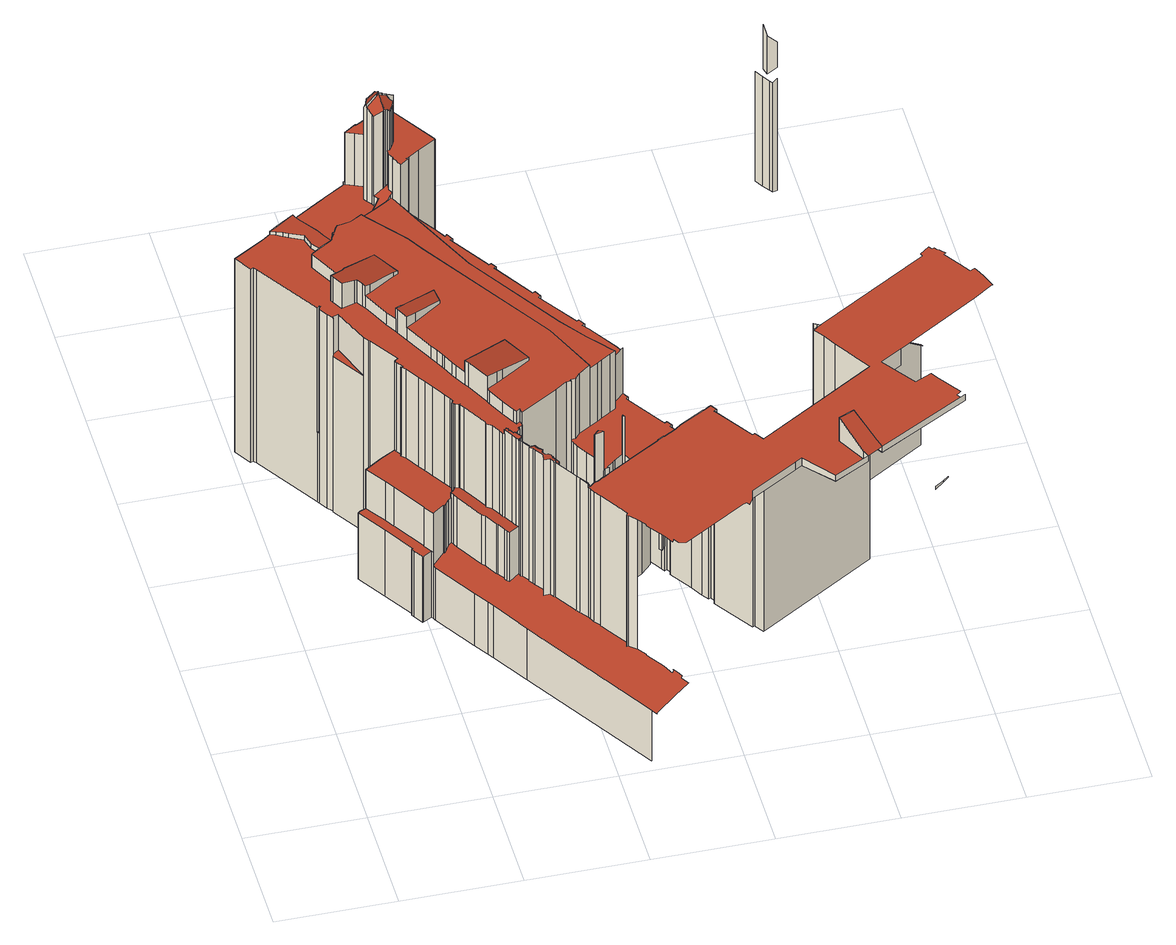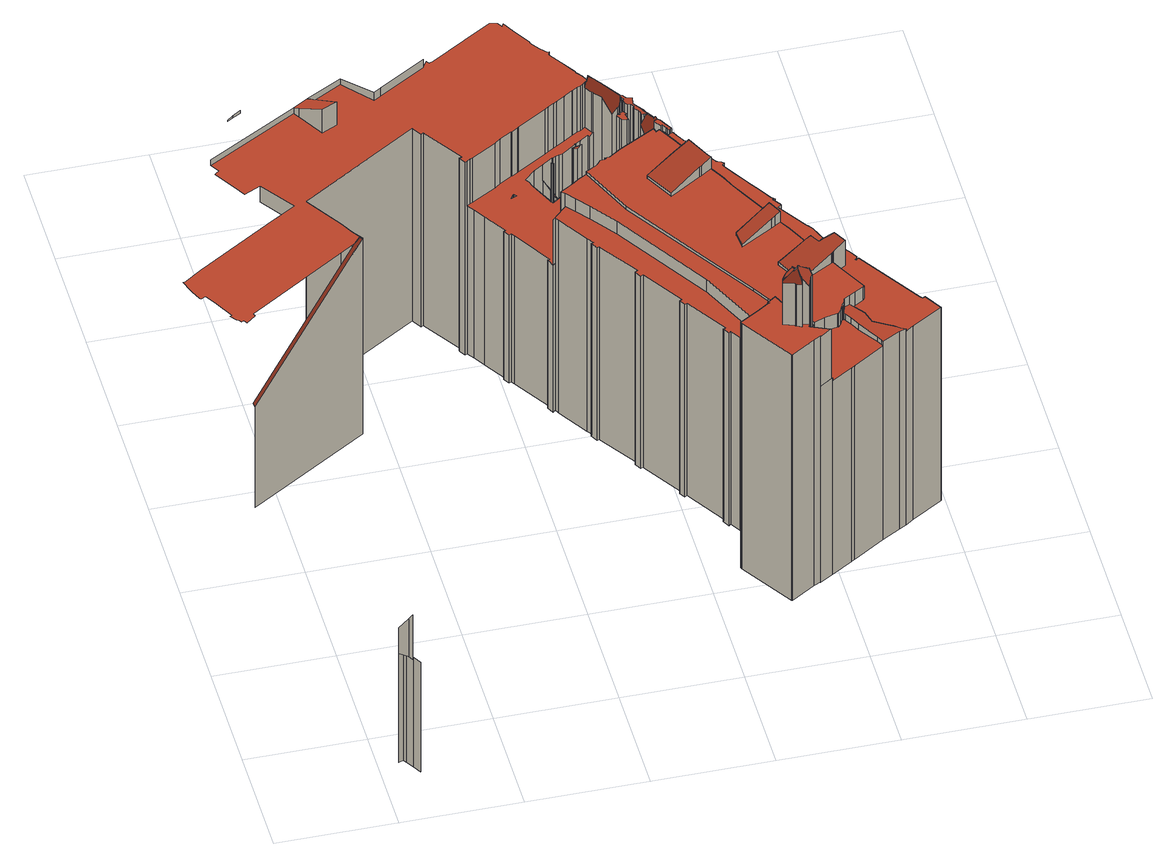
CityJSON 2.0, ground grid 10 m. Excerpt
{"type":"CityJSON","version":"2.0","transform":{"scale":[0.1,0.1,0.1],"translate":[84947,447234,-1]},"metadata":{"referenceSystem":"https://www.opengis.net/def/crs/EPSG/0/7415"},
"CityObjects":{
"building1":{"type":"Building","attributes":{"dak_type":"slanted","data_area":2468.48,"data_coverage":0.927,"geconstateerd":false,"gid":15713024,"h_dak_50p":19.46,"h_dak_70p":20.18,"h_dak_max":30.73,"h_dak_min":1.21,"h_maaiveld":-0.075,"kas_warenhuis":false,"lod11_replace":false,"ondergronds_type":"above ground","oorspronkelijkbouwjaar":1911,"pw_actueel":"yes","pw_bron":"ahn3","reconstructie_methode":"tudelft3d-geoflow","reconstruction_skipped":false,"rmse_lod12":5.55,"rmse_lod13":3,"rmse_lod22":0.747,"rn":1,"status":"Pand in gebruik","t_run":16947.8,"val3dity_codes_lod12":"[]","val3dity_codes_lod13":"[104]","val3dity_codes_lod22":"[104]"},"children":["building1-1"]},
"building1-1":{"type":"BuildingPart","attributes":{"+noise-buildingHabitants":4,"+noise-buildingAppartments":4},"parents":["building1"],"geometry":[{"type":"MultiSurface","lod":"2.2","boundaries":[[[0,1,2,3]],[[3,2,4,5]],[[5,4,6,7]],[[8,9,10,11]],[[11,10,12,13]],[[14,15,9,8]],[[16,17,1,0]],[[18,14,19,20]],[[7,6,21,22,23]],[[13,12,24,25]],[[26,27,28,29]],[[20,19,30,31]],[[32,33,30,19,14,8,11,13,25,26,29,34,35,36,37]],[[25,24,27,26]],[[38,39,15,14,18]],[[29,28,40,34]],[[34,40,41,35]],[[22,21,42,43]],[[22,43,44]],[[23,22,44,45,46]],[[47,43,42,48,49]],[[46,45,44,43,47]],[[31,30,33,50]],[[46,45,51,52]],[[53,54,45,46]],[[45,54,51]],[[35,41,55,36]],[[52,51,54,53]],[[49,48,56,57]],[[57,56,58,59,60]],[[60,59,61,62]],[[50,33,32,63]],[[63,32,37,64]],[[36,55,65,66,37]],[[62,61,67,68]],[[66,65,69,70]],[[71,72,17,16]],[[61,59,73,67]],[[59,58,74,73]],[[68,67,73,75]],[[64,37,66,76,77]],[[78,79,39,38]],[[80,81,82,83]],[[70,69,84,85]],[[75,73,74,86,87]],[[88,71,89,90]],[[91,92,72,71,88]],[[87,86,93,94]],[[83,82,95,96]],[[90,89,97,98]],[[94,93,99,100]],[[101,102,81,80]],[[103,78,104,105]],[[77,76,106,107]],[[108,109,110,111]],[[85,84,112,113]],[[98,97,114,115]],[[107,106,116,117]],[[100,99,79,78,103]],[[105,104,118,119]],[[119,118,120,121]],[[117,122,123,124,125,126,127,128,129,130,131,132,133,134,135,136,120,118,104,78,38,18,20,31,50,63,64,77,107]],[[96,95,137,138]],[[121,120,136,139]],[[111,110,140,141]],[[117,116,142,122]],[[113,112,143,144]],[[139,136,135,145]],[[146,147,109,108]],[[141,140,148,149]],[[150,149,148,102,101]],[[145,135,134,151]],[[122,142,152,123]],[[115,114,153,154]],[[155,156,149,150]],[[138,137,157,158]],[[159,160,161,92,91]],[[162,123,152,163,164]],[[144,143,165,166]],[[167,124,123,162]],[[151,134,133,168]],[[164,163,169,170]],[[158,157,171,172]],[[173,125,124,167]],[[154,153,174,175]],[[172,171,176,177,178]],[[168,133,132,179]],[[137,95,82,81,102,148,140,110,109,147,180,181,182,174,153,114,97,89,71,16,0,3,5,7,23,46,52,53,46,47,49,57,60,62,68,75,87,94,100,103,105,119,121,139,145,151,168,179,183,184,185,186,187,188,189,190,191,192,193,194,195,196,197,198,199,200,201,202,203,204,205,206,207,208,209,210,211,212,213,214,215,216,217,218,219,220,221,222,223,224,225,226,227,228,176,171,157]],[[175,174,182,229]],[[230,126,125,173]],[[186,128,127,187]],[[170,169,231,232]],[[233,234,180,147,146]],[[179,132,131,183]],[[185,129,128,186]],[[177,176,228,235]],[[88,90,98,115,154,175,229,236,234,237,238,239,240,241,242,243,244,245,159,91]],[[187,127,126,230,188]],[[178,177,246,247]],[[96,138,158,172,178,247,248,249,250,251,155,150,101,80,83]],[[229,182,181,236]],[[183,131,130,184]],[[184,130,129,185]],[[236,181,180,234]],[[188,230,252,189]],[[245,253,160,159]],[[244,254,253,245]],[[235,228,227,255]],[[189,252,256,190]],[[232,231,257,258]],[[190,256,259,191]],[[191,259,260,192]],[[261,255,227,226,262]],[[263,237,234,233]],[[258,257,264,265]],[[243,266,254,244]],[[262,226,225,267,268]],[[269,270,271,272,273,274,275,276,277,260,259,256,252,230,173,167,162,164,170,232,258,265,278,279,280,281,282]],[[283,284,255,261]],[[265,264,285,278]],[[192,260,277,193]],[[251,286,156,155]],[[278,285,287,279]],[[288,238,237,263]],[[267,225,224,289]],[[242,290,266,243]],[[279,287,291,280]],[[280,291,292,281]],[[193,277,276,194]],[[281,292,293,282]],[[194,276,275,195]],[[268,267,294,295]],[[241,296,290,242]],[[297,239,238,288]],[[298,299,284,283]],[[240,300,296,241]],[[289,224,223,301]],[[302,240,239,297]],[[303,304,300,240,302]],[[195,275,274,196]],[[301,223,222,305]],[[306,307,304,303]],[[305,222,221,308]],[[247,246,309,248]],[[196,274,273,197]],[[282,293,310,269]],[[308,221,220,311]],[[197,273,272,198]],[[312,313,307,306]],[[314,199,198,315]],[[311,220,219,316]],[[315,198,272,271,317]],[[318,200,199,314]],[[319,320,161,160]],[[166,165,321,322]],[[262,268,295,323,324,298,283,261]],[[316,219,218,325]],[[326,201,200,318]],[[317,271,270,327]],[[328,329,330,201,326]],[[331,332,329,328]],[[333,325,218,217,334]],[[335,336,313,312]],[[327,270,269,337]],[[201,330,338,202]],[[339,340,332,331]],[[341,338,330,329,332,340]],[[342,343,344,345,346,339,331,328,326,318,314,315,317,327,337,347]],[[337,269,310,348,349]],[[346,350,351,340,339]],[[340,351,352,341]],[[202,338,341,203]],[[353,354,336,335]],[[349,348,355,356]],[[337,357,358,347]],[[345,359,360,350,346]],[[347,358,361,342]],[[334,217,216,362,363]],[[203,341,352,364,365,366,204]],[[356,355,367,368,369]],[[366,365,364,360,359]],[[342,361,370,343]],[[368,367,371,372]],[[344,373,374,359,345]],[[373,375,370,361,358,357,337,349,356,369,368,376,377,378,379,380,381,382,383]],[[370,375,343]],[[372,371,384,385]],[[362,216,215,386]],[[204,366,365,387,205]],[[343,375,373,344]],[[388,389,325,333]],[[390,376,368]],[[250,391,286,251]],[[385,384,392,393]],[[394,377,376,390]],[[383,395,374,373]],[[396,397,365,366]],[[378,377,394]],[[386,215,214,398]],[[395,399,400,396,366,359,374]],[[393,392,401,402]],[[402,401,403,404]],[[405,379,378,394]],[[406,407,354,353]],[[408,387,365,397,409]],[[404,403,410,411]],[[382,412,413,395,383]],[[310,293,292,291,287,285,264,257,231,169,163,152,142,116,106,76,66,70,85,113,144,166,322,414,415,416,417,418,419,420,421,422,423,422,424,425,426,427,428,429,430,431,432,433,434,435,436,437,438,439,440,441,442,410,403,401,392,384,371,367,355,348]],[[380,379,405]],[[395,413,443,399]],[[444,381,380,405]],[[205,387,408,445,206]],[[446,447,448,381,444]],[[398,214,213,449]],[[450,451,447,446]],[[381,448,452,412,382]],[[453,454,451,450]],[[400,455,409,397,396]],[[393,402,404,411,456,457,458,459,460,461,462,463,464,465,466,467,468,469,453,450,446,444,405,394,390,368,372,385]],[[399,443,455,400]],[[363,362,470,471]],[[468,472,473,469]],[[467,474,472,468]],[[469,473,454,453]],[[295,294,475,323]],[[445,408,409,455]],[[206,445,476,207]],[[324,477,299,298]],[[249,478,391,250]],[[306,303,302,297,288,263,233,146,108,111,141,149,156,286,391,478,309,246,177,235,255,284,299,477,475,294,267,289,301,305,308,311,316,325,389,479,480,481,482,470,362,386,398,449,483,484,485,486,487,488,489,490,491,492,493,494,495,496,497,498,406,353,335,312]],[[248,309,478,249]],[[207,476,499,208]],[[411,410,442,500,456]],[[449,213,212,483]],[[501,502,452,448]],[[501,448,447,451,454,473,472,474,503,504,505,506,507]],[[508,479,389,388]],[[500,442,441,509]],[[466,510,503,474,467]],[[456,500,511,457]],[[506,512,513,507]],[[511,514,457]],[[208,499,515,209]],[[460,516,517,461]],[[459,518,516,460]],[[461,517,519,462]],[[457,514,520,458]],[[465,521,510,466]],[[507,513,522,502,501]],[[523,504,503,510]],[[458,520,524,518,459]],[[483,212,211,484]],[[464,525,521,465]],[[505,526,512,506]],[[462,519,527,528,463]],[[463,528,525,464]],[[528,527,529,530]],[[209,515,531,210]],[[532,533,524,520]],[[534,505,504,523]],[[502,522,535,536]],[[535,522,513,512,526,537,538]],[[484,211,210,485]],[[210,531,485]],[[509,441,440,539]],[[540,541,533,532]],[[541,542,543,533]],[[544,545,537,526,505,534]],[[536,535,538,546]],[[547,548,320,319]],[[549,546,538,537,545]],[[530,529,550,551]],[[551,552,553,554,555,556,544,534,523,510,521,525,528,530]],[[533,543,557,558]],[[557,543,542,559]],[[560,561,559,542,541,540]],[[508,388,333,334,363,471,562,563,564]],[[556,565,545,544]],[[471,470,482,562]],[[551,550,566,552]],[[539,440,439,567]],[[540,532,520,514,511,500,509,539,567,568,569,570,571,572,573,574,575,576,577,560]],[[558,557,559,561]],[[552,566,578,553]],[[498,579,580,407,406]],[[577,581,561,560]],[[555,582,565,556]],[[554,583,582,555]],[[553,578,584,583,554]],[[567,439,438,585,568]],[[253,254,266,290,296,300,304,307,313,336,354,407,580,586,587,588,589,590,591,592,593,594,595,596,597,598,599,600,601,547,319,160]],[[583,584,602,603]],[[576,604,605,581,577]],[[568,585,569]],[[585,438,437,606]],[[607,608,609,610,611,612,602,584,578,566,550,529,527,519,517,516,518,524,533,541,533,558,561,581,605,613,614,615,616,617]],[[569,585,571,570]],[[606,437,436,618]],[[575,619,604,576]],[[574,620,619,575]],[[621,572,571]],[[603,602,612,622]],[[497,623,579,498]],[[573,624,620,574]],[[618,436,435,625]],[[626,573,572,621]],[[323,475,477,324]],[[627,613,605,604]],[[628,629,546,549]],[[625,435,434,630]],[[631,586,580,579]],[[632,633,624,573,626]],[[634,614,613,627]],[[622,612,611,635]],[[601,636,548,547]],[[564,480,479,508]],[[637,638,633,632]],[[630,434,433,639]],[[635,611,610,640]],[[641,432,431,642]],[[643,644,638,637]],[[639,433,432,641]],[[645,615,614,634]],[[485,531,646,486]],[[608,647,648,609]],[[496,649,623,497]],[[607,650,647,608]],[[609,648,651,610]],[[652,587,586,631]],[[642,431,430,653]],[[640,610,651,654,655]],[[562,482,481,563]],[[617,656,650,607]],[[657,658,644,643]],[[615,659,660,616]],[[616,660,661,656,617]],[[662,663,664,665,666,667,668,646,531,515,499,476,445,455,443,413,412,452,502,536,546,629,669,670,671,672,673,674]],[[587,675,676,588]],[[677,661,660,659]],[[655,654,678,679]],[[680,601,600,681]],[[682,683,658,657]],[[684,685,677,659,615,645]],[[656,661,677,685]],[[655,679,686,687,688,689,690,691,628,549,545,565,582,583,603,622,635,640]],[[692,681,600,599,693]],[[694,695,685,684]],[[691,669,629,628]],[[696,697,695,694]],[[495,698,649,496]],[[680,681,699]],[[700,701,675,587,652]],[[702,703,683,682]],[[699,704,636,601,680]],[[705,594,593,706,707]],[[708,589,588]],[[709,595,594,705]],[[710,699,681,692]],[[706,593,592,711]],[[711,592,591,712,713]],[[714,596,595,709]],[[651,648,647,650,656,685,695,697,715,716,717,718,719,678,654]],[[563,481,480,564]],[[712,591,590,720]],[[720,590,589,708]],[[707,706,721,722]],[[693,599,598,723]],[[724,715,697,696]],[[679,678,719,686]],[[713,712,725,726]],[[727,728,597,596,714]],[[729,730,731,732,733,734,725,712,720,708,588,676,675,701,735,736,737,738]],[[735,701,700]],[[739,740,704,699,710]],[[741,742,703,702]],[[743,744,721,706,711,713,726,745,746]],[[722,747,748,749,750,751,752,727,714,709,705,707]],[[723,598,597,728]],[[752,753,728,727]],[[722,721,744,747]],[[737,736,754,738]],[[726,725,734,745]],[[745,755,746]],[[755,745,734,733,756]],[[757,758,740,739]],[[690,670,669,691]],[[747,744,743,759,748]],[[756,733,732,760]],[[761,743,746]],[[748,759,762,749]],[[749,762,763,750]],[[738,754,764,729]],[[751,765,766,753,752]],[[486,646,668,487]],[[750,763,765,751]],[[767,730,729,768]],[[759,743,761,769,770]],[[760,732,731,771,772]],[[771,731,730,767]],[[773,774,766,765]],[[775,776,742,741]],[[768,729,764,777,778]],[[778,777,779,780]],[[780,779,781,782]],[[783,716,715,724]],[[772,771,784,785]],[[786,787,774,773]],[[770,769,788,789]],[[790,791,792,781]],[[716,793,794,717]],[[795,796,797,788,769,761,746,755,756,760,772,785,798,799,800]],[[717,794,718]],[[765,763,762,759,770,789,801,802,803,804,805,786,773]],[[806,807,793,716,783]],[[785,784,808,798]],[[789,788,797,801]],[[686,719,809,687]],[[805,810,787,786]],[[782,781,792,811,812]],[[813,814,776,775]],[[804,815,810,805]],[[494,816,698,495]],[[798,808,817,799]],[[796,818,819,797]],[[808,784,771,767,768,778,780,782,812,820,821,822,823,824,825,826,827,757,739,710,692,693,723,728,753,766,774,787,810,815,828,829,819,818,830,831,817]],[[832,671,670,690,833]],[[834,835,807,806]],[[487,668,667,836,488]],[[837,838,791,790]],[[801,797,819,829,802]],[[687,809,839,688]],[[795,830,818,796]],[[799,817,831,800]],[[488,836,840,489]],[[803,828,815,804]],[[718,794,793,807,835,841,842,843,844,845,839,809,719]],[[846,841,835,834]],[[836,667,666,847]],[[489,840,848,490]],[[812,811,849,850,820]],[[800,831,830,795]],[[851,852,814,813]],[[833,690,689,853,854]],[[847,666,665,855]],[[820,850,856,821]],[[833,854,857,832]],[[652,631,579,623,649,698,816,858,859,860,861,862,863,864,865,866,837,790,781,779,777,764,754,736,735,700]],[[845,867,868,839]],[[490,848,869,491]],[[855,665,664,870]],[[857,871,672,671,832]],[[688,839,868,872,689]],[[802,829,828,803]],[[827,873,758,757]],[[874,674,673,875]],[[854,853,871,857]],[[875,673,672,871]],[[689,872,853]],[[876,877,849,811]],[[853,872,878,879]],[[844,880,867,845]],[[870,664,663,881]],[[882,662,674,874]],[[883,842,841,846]],[[491,869,884,492]],[[821,856,885,822]],[[881,663,662,882]],[[879,878,886,887,888]],[[843,889,880,844]],[[888,887,890,891]],[[892,893,877,876]],[[842,894,889,843]],[[887,886,895,896]],[[891,890,897,898]],[[899,900,893,892]],[[901,897,890,887,896,902]],[[903,904,905,906]],[[906,905,900,899]],[[895,886,878,872,868,867,880,889,894,907,908,909,910,911,912,913,914]],[[915,907,894,842,883]],[[881,882,874,875,871,853,879,888,891,898,916,917,918,919,920,921,922,915,883,846,834,806,783,724,696,694,684,645,634,627,604,619,620,624,633,638,644,658,683,703,742,776,814,852,923,924,925,926,927,928,929,930,931,932,933,934,935,936,937,938,939,940,941,942,943,944,945,946,947,948,884,869,848,840,836,847,855,870],[949,950,951,952]],[[896,895,914,902]],[[826,953,873,827]],[[866,954,838,837]],[[898,897,901,916]],[[955,923,852,851]],[[492,884,948,858,493]],[[902,914,913,901]],[[956,957,904,903]],[[493,858,816,494]],[[916,901,913,912,917]],[[822,885,958,823]],[[825,959,953,826]],[[960,961,957,956]],[[858,948,947,859]],[[922,908,907,915]],[[962,918,917,963]],[[964,965,966,967]],[[963,917,912,911,919,968]],[[967,966,961,960]],[[963,968,962]],[[968,919,918,962]],[[919,911,910,920]],[[823,958,969,824]],[[824,969,959,825]],[[970,971,965,964]],[[920,910,909,921]],[[921,909,908,922]],[[859,947,946,860]],[[972,973,974,975,976,977,978,979,980,981,970,964,967,960,956,903,906,899,892,876,811,792,791,838,954,982,983,984,985,986]],[[987,924,923,955]],[[865,982,954,866]],[[988,925,924,987]],[[981,989,971,970]],[[860,946,945,861]],[[990,926,925,988]],[[979,991,992,980]],[[980,992,989,981]],[[864,983,982,865]],[[978,993,991,979]],[[994,927,926,990]],[[863,984,983,864]],[[861,945,944,862]],[[952,995,996,949]],[[862,944,943,984,863]],[[984,943,942,985]],[[951,997,995,952]],[[998,996,995,997]],[[949,996,998,950]],[[977,999,993,978]],[[950,998,997,951]],[[974,1000,1001,975]],[[975,1001,1002,976]],[[976,1002,999,977]],[[1003,928,927,994]],[[973,1004,1000,974]],[[985,942,941,986]],[[972,1005,1004,973]],[[986,941,1006,1005,972]],[[939,1007,1008,940]],[[940,1008,1006,941]],[[938,1009,1007,939]],[[1010,929,928,1003]],[[937,1011,1009,938]],[[936,1012,1011,937]],[[934,1013,1014,935]],[[935,1014,1012,936]],[[933,1015,1013,934]],[[1016,930,929,1010]],[[932,1017,1015,933]],[[1018,1019,1020,1021]],[[1022,931,930,1016]],[[931,1023,1017,932]],[[1024,1025,1023,931,1022]],[[1026,1027,1028,1029]],[[1030,1031,1025,1024]],[[1029,1028,1031,1030]],[[1032,1033,1027,1026]],[[1034,1035,1033,1032]],[[1036,1037,1035,1034]],[[1038,1039,1019,1018]],[[632,626,621,571,585,606,618,625,630,639,641,642,653,1040,1041,1042,1043,1044,1045,1046,1047,1048,1049,1050,1051,1052,1053,1054,1020,1019,1039,1055,1056,1057,1058,1059,1060,1061,1062,1063,1064,1065,1066,1067,1068,1069,1070,1071,1072,1073,1074,1075,1076,1077,1078,1079,1080,1081,1082,1083,1084,1085,1086,1087,1088,1089,1090,1091,1092,1093,1094,1095,1036,1034,1032,1026,1029,1030,1024,1022,1016,1010,1003,994,990,988,987,955,851,813,775,741,702,682,657,643,637]],[[1096,1055,1039,1038]],[[1097,1056,1055,1096]],[[1098,1058,1057,1099]],[[1099,1057,1056,1097]],[[1100,1059,1058,1098]],[[1095,1101,1037,1036]],[[1098,1099,1097,1102,1103,1100]],[[1103,1060,1059,1100]],[[1102,1061,1060,1103]],[[1104,1105,1106,1107]],[[1091,1108,1109,1092]],[[1090,1110,1108,1091]],[[1111,1112,1110,1090,1113]],[[1092,1109,1114,1093]],[[1113,1090,1089]],[[1115,1116,1105,1104]],[[1093,1114,1117,1094]],[[1118,1062,1061,1102]],[[1094,1117,1101,1095]],[[1068,1119,1120,1069]],[[1069,1120,1121,1070]],[[1122,1123,1111,1113,1089]],[[1123,1124,1112,1111]],[[1125,1126,1127,1128]],[[1128,1127,1129,1130]],[[1130,1129,1131,1132]],[[1133,1134,1135,1136]],[[1137,1134,1133]],[[1132,1131,1138,1139]],[[1136,1135,1140,1141]]],"semantics":{"surfaces":[{"type":"WallSurface","on_footprint_edge":true},{"type":"WallSurface","on_footprint_edge":false},{"type":"RoofSurface"}],"values":[0,0,0,0,0,0,0,1,0,0,0,1,2,0,0,0,0,0,2,1,0,1,1,1,1,2,0,1,0,0,1,1,1,0,1,0,0,2,0,1,1,0,1,0,0,1,0,0,1,1,0,1,1,1,1,0,1,1,0,1,1,2,1,1,1,1,0,1,1,1,1,1,1,1,1,1,0,1,0,1,1,1,1,1,1,1,1,2,1,1,1,1,1,1,1,1,2,1,1,2,1,1,1,1,1,1,1,1,1,1,1,1,1,1,1,1,1,2,1,1,1,1,1,1,1,1,1,1,1,1,1,1,1,1,1,1,1,1,1,1,1,1,1,1,1,1,1,1,1,1,1,1,1,0,0,2,1,1,1,1,1,1,1,1,1,1,2,2,1,0,0,1,1,1,1,0,1,1,0,1,0,1,1,1,2,1,1,1,1,1,1,1,1,1,1,1,1,1,1,2,1,1,1,1,2,1,1,2,1,1,1,1,1,1,1,1,1,1,2,1,1,1,1,1,1,1,1,1,1,2,1,1,1,1,1,2,1,1,1,1,1,1,1,1,1,1,1,1,1,1,1,1,1,1,1,1,1,1,1,1,1,2,1,1,1,1,1,1,1,0,1,1,2,1,2,1,2,1,1,1,1,2,1,1,1,1,1,1,1,1,2,1,1,1,1,2,1,1,1,1,1,1,1,1,1,1,1,1,1,1,1,1,1,1,0,1,1,1,1,1,1,1,1,1,1,1,1,1,1,1,1,1,1,1,1,1,2,1,2,1,1,1,1,1,2,1,1,1,1,1,2,1,1,0,1,1,1,1,1,1,1,2,1,1,1,1,1,1,1,1,1,2,1,0,1,2,2,1,1,1,1,1,1,1,0,1,1,1,1,1,1,1,1,1,1,1,1,1,1,1,1,1,1,1,1,1,1,1,1,1,2,1,2,1,1,1,1,1,1,1,1,1,1,1,2,1,1,1,1,1,1,1,1,1,1,2,1,1,1,0,1,1,1,1,0,2,2,1,1,1,1,1,1,0,1,1,1,1,0,1,1,1,1,1,1,0,1,1,1,1,0,1,1,1,0,2,0,0,2,1,2,1,0,1,1,1,1,1,0,1,1,0,0,0,1,1,1,0,1,0,2,1,1,0,0,0,1,1,1,2,1,1,1,0,1,1,0,0,1,0,1,1,1,1,1,1,1,2,1,0,1,0,0,0,1,0,1,0,0,0,0,0,1,0,0,0,0,0,1,0,1,1,0,0,0,0,0,0,0,0,1,2,1,1,1,1,1,0,2,1,1,1,0,0,0,0,1,1,0,1,0,1,1,2,0,0,0,0,1,1,0,1]}}]}
},
"vertices":[
[3,437,209],[3,437,9],[12,422,9],[12,422,209],[14,423,9],[14,423,209],[16,421,9],[16,421,209],[62,273,77],[62,273,9],[60,271,9],[60,271,77],[75,247,9],[75,247,77],[67,275,77],[67,275,9],[29,453,209],[29,453,9],[67,275,117],[78,258,77],[78,258,117],[51,366,9],[51,366,81],[51,366,209],[91,221,9],[91,221,77],[90,220,77],[90,220,9],[91,218,9],[91,218,77],[83,250,77],[83,250,117],[100,221,77],[100,222,77],[96,210,77],[97,210,77],[104,214,77],[105,213,77],[82,285,117],[82,285,9],[96,210,9],[97,210,9],[52,364,9],[52,364,81],[53,367,81],[53,367,82],[53,367,209],[52,364,209],[56,357,9],[56,357,209],[100,222,117],[53,368,82],[53,368,209],[54,367,209],[54,367,82],[104,214,9],[60,352,9],[60,352,209],[60,351,9],[60,351,170],[60,351,209],[60,353,170],[60,353,209],[100,221,117],[105,213,117],[105,213,9],[105,213,63],[65,355,172],[65,355,209],[106,210,9],[106,210,63],[36,458,209],[36,458,9],[77,324,170],[77,324,9],[77,324,209],[115,220,68],[115,220,117],[94,292,117],[94,292,9],[63,372,235],[63,372,209],[64,370,209],[64,370,235],[128,174,9],[128,174,63],[80,320,9],[80,320,209],[36,458,212],[40,456,209],[40,456,212],[42,461,213],[42,461,9],[81,319,9],[81,319,209],[69,361,209],[69,361,235],[45,453,209],[45,453,213],[97,294,9],[97,294,209],[74,379,232],[74,379,209],[94,292,209],[95,290,117],[95,290,209],[116,220,68],[116,220,117],[59,414,222],[59,414,209],[58,413,209],[58,413,222],[136,162,9],[136,162,63],[49,451,209],[49,451,213],[117,221,68],[117,221,117],[99,284,117],[99,284,209],[97,284,117],[97,284,209],[120,225,117],[123,227,117],[123,228,117],[125,229,117],[127,232,117],[126,233,117],[125,234,117],[127,236,117],[126,238,117],[125,240,117],[122,245,117],[115,256,117],[111,263,117],[107,269,117],[100,281,117],[80,364,209],[80,364,233],[100,281,209],[71,388,209],[71,388,222],[120,225,70],[139,157,9],[139,157,63],[107,269,209],[67,419,223],[67,419,209],[75,380,209],[75,380,222],[75,380,232],[111,263,209],[123,227,71],[60,445,209],[60,445,214],[76,381,232],[76,381,222],[82,365,209],[82,365,232],[57,470,214],[57,470,209],[57,470,9],[123,227,122],[124,225,71],[124,225,122],[158,126,9],[158,126,62],[123,228,122],[115,256,209],[126,221,71],[126,221,122],[85,360,209],[85,360,232],[125,229,122],[63,434,209],[63,434,214],[87,357,209],[87,357,222],[87,357,232],[122,245,209],[72,422,209],[70,425,209],[69,426,209],[125,240,209],[126,238,209],[127,236,209],[125,234,209],[126,233,209],[127,232,209],[130,231,209],[131,231,209],[131,230,209],[133,227,209],[145,206,209],[145,204,209],[149,201,209],[153,194,209],[155,190,209],[156,189,209],[156,190,209],[157,190,209],[158,191,209],[159,192,209],[162,187,209],[163,186,209],[166,189,209],[169,192,209],[168,193,209],[169,194,209],[171,195,209],[172,196,209],[171,200,209],[168,198,209],[166,201,209],[160,212,209],[153,226,209],[152,229,209],[142,249,209],[140,252,209],[135,261,209],[133,265,209],[129,274,209],[128,276,209],[125,282,209],[122,288,209],[109,313,209],[104,323,209],[103,325,209],[98,334,209],[69,426,214],[127,232,123],[140,197,71],[140,197,122],[72,422,223],[72,422,214],[98,334,222],[70,425,214],[77,425,215],[78,428,215],[80,431,215],[79,432,215],[78,434,215],[75,439,215],[71,447,215],[60,464,214],[58,468,214],[91,359,222],[91,359,231],[113,372,227],[117,374,226],[104,398,225],[100,395,226],[130,231,123],[58,468,209],[60,464,209],[103,325,222],[131,231,123],[142,195,71],[142,195,122],[131,230,123],[133,227,123],[103,325,233],[104,323,233],[77,425,223],[148,184,71],[148,184,122],[71,447,209],[109,313,222],[109,313,233],[164,176,123],[162,178,123],[160,182,123],[156,189,123],[155,190,123],[153,194,123],[149,201,123],[145,204,123],[145,206,123],[149,183,122],[153,177,122],[153,176,122],[154,174,122],[156,172,122],[108,328,232],[108,328,222],[149,183,71],[100,395,223],[153,177,71],[78,428,223],[122,288,222],[75,439,209],[153,176,71],[154,174,71],[156,172,71],[117,318,222],[117,318,231],[78,434,209],[80,431,223],[111,330,231],[111,330,222],[79,432,209],[125,282,222],[79,432,223],[80,433,223],[80,433,209],[128,276,222],[81,433,223],[81,433,209],[129,274,222],[113,372,223],[164,176,74],[133,265,222],[83,437,223],[83,437,209],[156,190,213],[156,189,213],[135,261,222],[160,182,213],[157,190,213],[84,487,209],[84,487,9],[229,11,9],[229,11,61],[140,333,226],[139,347,225],[140,252,222],[158,191,213],[162,178,213],[159,190,213],[159,190,124],[158,191,124],[159,188,213],[159,188,124],[140,252,234],[142,249,234],[85,440,223],[85,440,209],[164,176,213],[159,192,124],[160,188,213],[160,188,124],[162,187,124],[166,177,213],[167,178,213],[167,179,213],[163,185,213],[162,184,213],[165,177,213],[165,173,74],[165,173,213],[162,184,9],[160,188,9],[162,187,9],[86,440,223],[86,440,209],[166,173,74],[166,173,213],[164,176,212],[165,177,209],[163,185,170],[163,185,9],[166,177,207],[152,229,222],[152,229,235],[163,186,9],[163,186,80],[163,186,170],[170,167,74],[170,167,212],[170,167,213],[167,178,204],[170,166,74],[170,166,212],[167,179,203],[167,179,170],[167,178,203],[171,167,210],[172,167,209],[172,167,208],[174,167,204],[174,167,203],[175,167,202],[172,179,192],[169,179,198],[172,163,74],[172,163,213],[153,226,222],[166,189,80],[149,258,232],[149,258,222],[171,167,212],[104,398,223],[173,161,74],[173,161,213],[172,167,212],[169,179,170],[170,183,170],[170,183,80],[160,212,222],[172,180,170],[171,182,170],[178,154,74],[178,154,213],[177,148,73],[177,148,213],[174,167,212],[97,442,223],[97,442,209],[169,192,79],[171,182,80],[182,147,74],[182,147,214],[172,179,116],[169,179,116],[232,6,61],[232,7,61],[233,7,62],[249,16,68],[261,22,73],[258,27,73],[257,29,73],[258,30,74],[256,34,74],[255,34,74],[253,39,74],[253,38,74],[252,36,73],[247,45,74],[237,60,74],[237,62,74],[232,69,74],[226,75,73],[225,75,73],[226,78,74],[211,102,74],[211,103,74],[207,108,74],[205,112,74],[204,114,74],[199,121,74],[197,124,74],[185,143,74],[184,144,74],[172,180,116],[175,167,212],[169,192,116],[175,165,213],[175,165,170],[175,167,170],[166,201,222],[176,164,213],[176,164,170],[175,167,116],[176,163,213],[176,163,170],[171,182,116],[184,144,214],[185,144,214],[186,145,214],[185,146,214],[185,147,214],[184,147,214],[184,149,214],[185,149,214],[184,151,213],[184,152,213],[182,154,213],[180,154,213],[178,157,213],[179,160,213],[161,234,222],[161,234,233],[178,157,170],[179,160,170],[180,154,170],[140,333,223],[168,193,116],[139,347,223],[117,374,223],[151,259,222],[178,277,223],[191,252,223],[166,237,222],[168,198,222],[171,200,222],[172,196,222],[203,214,223],[213,221,223],[217,221,223],[216,222,223],[217,223,223],[221,223,223],[225,228,223],[235,234,224],[215,281,224],[142,397,224],[134,411,224],[108,444,224],[106,447,224],[169,194,116],[184,144,213],[179,166,170],[179,166,116],[182,154,170],[184,154,170],[183,161,170],[179,162,170],[179,165,170],[151,259,232],[185,143,213],[182,154,203],[185,144,212],[179,162,36],[179,165,36],[185,144,211],[171,195,116],[185,147,124],[184,147,124],[185,146,124],[184,149,124],[186,145,209],[184,152,203],[179,166,36],[184,154,203],[186,145,124],[184,151,203],[183,161,36],[185,149,124],[185,149,203],[185,150,124],[185,150,203],[172,196,116],[187,146,205],[187,146,124],[183,161,203],[180,172,35],[180,172,116],[184,160,36],[182,166,36],[197,124,213],[188,146,204],[188,146,123],[188,146,79],[187,146,80],[184,160,203],[184,160,132],[182,166,116],[87,489,209],[87,489,9],[182,166,131],[189,152,124],[189,152,203],[188,153,203],[190,153,203],[191,154,203],[189,157,203],[188,159,203],[191,148,80],[191,148,123],[192,145,80],[192,145,197],[192,145,123],[166,237,232],[191,252,226],[178,277,226],[188,159,133],[188,153,124],[199,121,213],[204,114,213],[204,114,212],[205,115,210],[205,115,208],[206,115,207],[207,116,203],[203,123,203],[202,123,203],[202,124,203],[197,131,204],[190,153,124],[106,447,221],[106,447,209],[197,131,120],[189,157,133],[191,154,134],[191,154,124],[204,114,208],[110,449,209],[119,454,209],[116,460,209],[125,467,209],[124,468,209],[122,471,209],[121,473,209],[118,477,209],[116,480,209],[118,483,209],[119,485,209],[121,491,209],[122,493,209],[113,497,209],[106,500,209],[105,500,209],[191,153,124],[191,153,134],[202,124,162],[202,124,118],[205,112,208],[207,141,120],[206,143,120],[205,146,121],[204,152,122],[199,153,123],[198,153,123],[206,128,118],[207,126,118],[214,131,118],[212,134,118],[213,136,118],[207,108,208],[202,123,162],[203,123,162],[206,115,208],[198,153,134],[108,444,221],[207,116,162],[211,103,208],[207,116,208],[206,128,162],[200,171,131],[200,171,116],[211,102,208],[110,449,221],[209,118,208],[209,118,162],[207,126,162],[199,153,134],[105,500,9],[211,119,208],[211,119,162],[226,78,208],[204,152,135],[225,75,208],[226,75,208],[214,120,208],[214,120,162],[214,131,162],[203,214,116],[206,143,117],[205,146,117],[134,411,221],[207,141,117],[204,152,116],[119,454,221],[232,69,208],[207,152,116],[207,152,135],[213,136,117],[218,123,208],[218,123,162],[214,131,71],[212,134,71],[213,136,71],[234,189,116],[234,190,116],[225,205,116],[220,215,116],[218,219,116],[217,221,115],[213,221,115],[212,175,116],[225,179,116],[229,183,116],[232,182,116],[232,183,116],[231,186,116],[119,454,208],[116,460,208],[218,133,71],[209,159,116],[209,159,134],[105,500,212],[106,500,212],[219,123,208],[219,123,162],[218,133,162],[218,133,117],[229,162,135],[231,162,135],[235,170,134],[233,181,132],[225,179,132],[212,175,131],[106,500,263],[113,497,263],[219,133,162],[219,133,117],[219,134,162],[219,134,117],[142,397,221],[116,507,212],[129,460,221],[129,460,220],[226,128,208],[226,128,162],[116,507,9],[116,480,304],[118,477,306],[118,477,309],[125,467,219],[118,483,304],[116,507,263],[121,473,302],[122,471,219],[122,471,301],[119,485,303],[231,142,117],[234,143,117],[233,144,117],[229,160,116],[229,162,116],[124,468,219],[126,480,313],[126,480,315],[122,493,263],[231,142,162],[129,471,225],[129,471,305],[121,491,302],[121,491,263],[135,463,226],[133,467,226],[133,472,228],[131,471,227],[130,471,226],[130,471,225],[130,461,221],[131,461,221],[131,461,222],[133,463,224],[116,506,263],[116,506,9],[233,132,208],[233,132,162],[128,481,315],[127,480,314],[130,471,305],[129,477,311],[127,480,316],[128,481,317],[128,482,316],[128,483,315],[127,488,311],[126,489,309],[126,489,263],[133,463,221],[130,471,308],[130,471,307],[122,509,263],[122,509,9],[128,481,316],[131,471,306],[128,481,314],[128,482,314],[128,483,314],[135,463,221],[127,488,309],[127,488,263],[133,467,263],[135,463,263],[131,482,312],[131,482,314],[133,472,263],[133,472,305],[127,492,306],[127,492,263],[236,134,208],[236,134,162],[135,464,221],[135,464,263],[135,462,221],[135,462,263],[139,453,221],[139,453,263],[234,143,162],[135,472,263],[135,472,303],[131,490,306],[131,490,263],[132,482,311],[132,482,313],[146,437,221],[146,437,208],[139,453,208],[234,143,116],[233,144,116],[139,481,305],[137,481,307],[135,483,310],[137,475,304],[138,477,304],[140,481,305],[135,483,311],[141,485,307],[141,486,306],[132,489,306],[132,490,306],[237,144,162],[237,144,121],[137,475,263],[231,162,119],[132,490,263],[146,458,208],[146,458,263],[241,137,208],[241,137,162],[132,489,263],[215,281,221],[138,477,263],[137,481,263],[135,483,263],[145,459,263],[147,460,263],[156,466,263],[171,475,263],[172,475,263],[171,477,263],[143,522,263],[142,522,263],[141,486,263],[141,485,263],[139,481,263],[140,481,263],[229,183,202],[225,179,202],[239,145,162],[239,145,126],[217,221,161],[174,375,221],[174,375,208],[235,170,129],[216,222,161],[240,145,128],[249,151,146],[245,160,142],[243,164,140],[236,163,128],[240,145,162],[218,219,161],[217,223,161],[146,458,9],[145,459,9],[244,139,208],[244,139,162],[233,181,162],[233,181,202],[220,215,161],[147,460,9],[232,182,202],[235,234,221],[242,238,221],[246,241,221],[254,246,221],[259,249,221],[256,252,221],[250,260,221],[241,271,221],[225,293,221],[236,163,72],[235,170,72],[221,223,161],[225,205,161],[232,182,162],[233,181,72],[142,522,9],[231,186,162],[232,183,162],[162,433,208],[162,433,9],[234,182,72],[234,182,162],[243,164,72],[234,190,162],[234,189,162],[249,151,162],[225,228,161],[156,466,9],[238,183,72],[238,183,87],[238,183,162],[245,160,71],[237,184,87],[237,184,162],[167,424,208],[167,424,9],[249,151,71],[241,184,72],[241,184,87],[242,188,87],[242,188,162],[169,426,208],[169,426,9],[244,190,87],[246,186,87],[170,419,208],[170,419,9],[172,420,9],[172,420,208],[257,156,71],[266,165,71],[264,168,71],[263,172,71],[253,194,72],[251,195,72],[244,190,72],[246,186,72],[257,156,162],[244,190,162],[251,195,162],[252,196,162],[253,194,162],[263,172,162],[264,168,162],[266,165,162],[269,154,162],[270,155,162],[275,158,162],[276,158,162],[286,164,162],[291,168,162],[312,180,162],[314,181,162],[317,183,162],[313,189,162],[307,199,162],[295,218,162],[297,219,162],[294,224,162],[292,223,162],[290,226,162],[270,258,161],[272,259,162],[269,265,161],[257,253,161],[256,252,161],[259,249,161],[254,246,161],[246,241,161],[242,238,161],[235,234,161],[277,181,162],[282,183,162],[280,180,162],[279,179,162],[143,522,9],[225,293,208],[269,154,208],[192,384,208],[192,384,9],[171,475,9],[171,477,9],[194,385,208],[194,385,9],[252,196,202],[251,195,202],[195,379,208],[195,379,9],[197,380,9],[197,380,208],[253,194,202],[172,475,9],[217,344,208],[217,344,9],[267,263,208],[265,267,208],[249,293,208],[245,298,208],[247,299,208],[244,305,208],[242,304,208],[220,338,208],[222,339,208],[219,345,208],[241,271,208],[250,260,208],[256,252,208],[257,253,208],[269,265,208],[270,155,208],[275,158,208],[219,345,9],[276,158,208],[220,338,9],[222,339,9],[242,304,9],[286,164,208],[279,179,71],[277,181,71],[280,180,71],[282,183,71],[244,305,9],[249,293,9],[245,298,9],[247,299,9],[291,168,208],[265,267,9],[267,263,9],[269,265,9],[270,258,9],[272,259,9],[290,226,9],[312,180,208],[292,223,9],[294,224,9],[295,218,9],[297,219,9],[307,199,9],[314,181,208],[313,189,9],[364,94,217],[364,94,209],[324,70,209],[324,70,217],[317,183,208],[317,183,9],[319,184,208],[319,184,9],[320,177,208],[320,177,9],[322,178,9],[322,178,208],[322,179,208],[322,179,9],[342,143,208],[342,143,9],[344,144,208],[344,144,9],[349,136,208],[349,136,9],[370,98,217],[370,98,209],[237,62,208],[237,60,208],[247,45,209],[252,36,209],[253,38,209],[253,39,209],[256,34,209],[257,34,209],[262,33,209],[271,38,209],[315,65,209],[317,66,209],[318,67,209],[319,65,209],[320,64,209],[391,74,209],[421,90,209],[418,94,209],[405,119,209],[418,125,209],[431,103,209],[434,98,209],[511,141,209],[506,149,209],[509,151,209],[510,152,209],[496,174,208],[493,179,208],[479,172,208],[459,201,208],[477,212,208],[547,256,208],[563,267,208],[564,267,208],[561,276,208],[560,279,208],[556,288,208],[555,289,208],[551,287,208],[545,297,208],[536,312,207],[538,313,207],[534,318,207],[533,318,207],[531,321,207],[529,320,207],[527,323,207],[519,317,207],[520,314,207],[424,254,208],[420,252,208],[417,250,208],[423,241,208],[429,230,208],[449,199,208],[449,198,208],[391,74,215],[421,90,215],[405,119,233],[418,94,217],[418,125,233],[449,198,9],[434,98,215],[431,103,218],[476,72,193],[476,72,191],[469,67,190],[469,67,193],[417,250,9],[423,241,9],[420,252,9],[418,254,211],[418,254,9],[420,252,211],[429,230,9],[481,76,193],[481,76,192],[449,199,9],[511,141,215],[479,172,191],[459,201,191],[477,212,191],[520,314,114],[519,317,113],[519,317,9],[469,646,122],[469,646,9],[473,639,9],[473,639,122],[477,633,9],[477,633,122],[479,630,9],[479,630,122],[475,644,171],[475,644,125],[477,639,124],[477,639,163],[475,644,172],[483,631,9],[483,631,125],[485,639,129],[485,639,155]
]}
